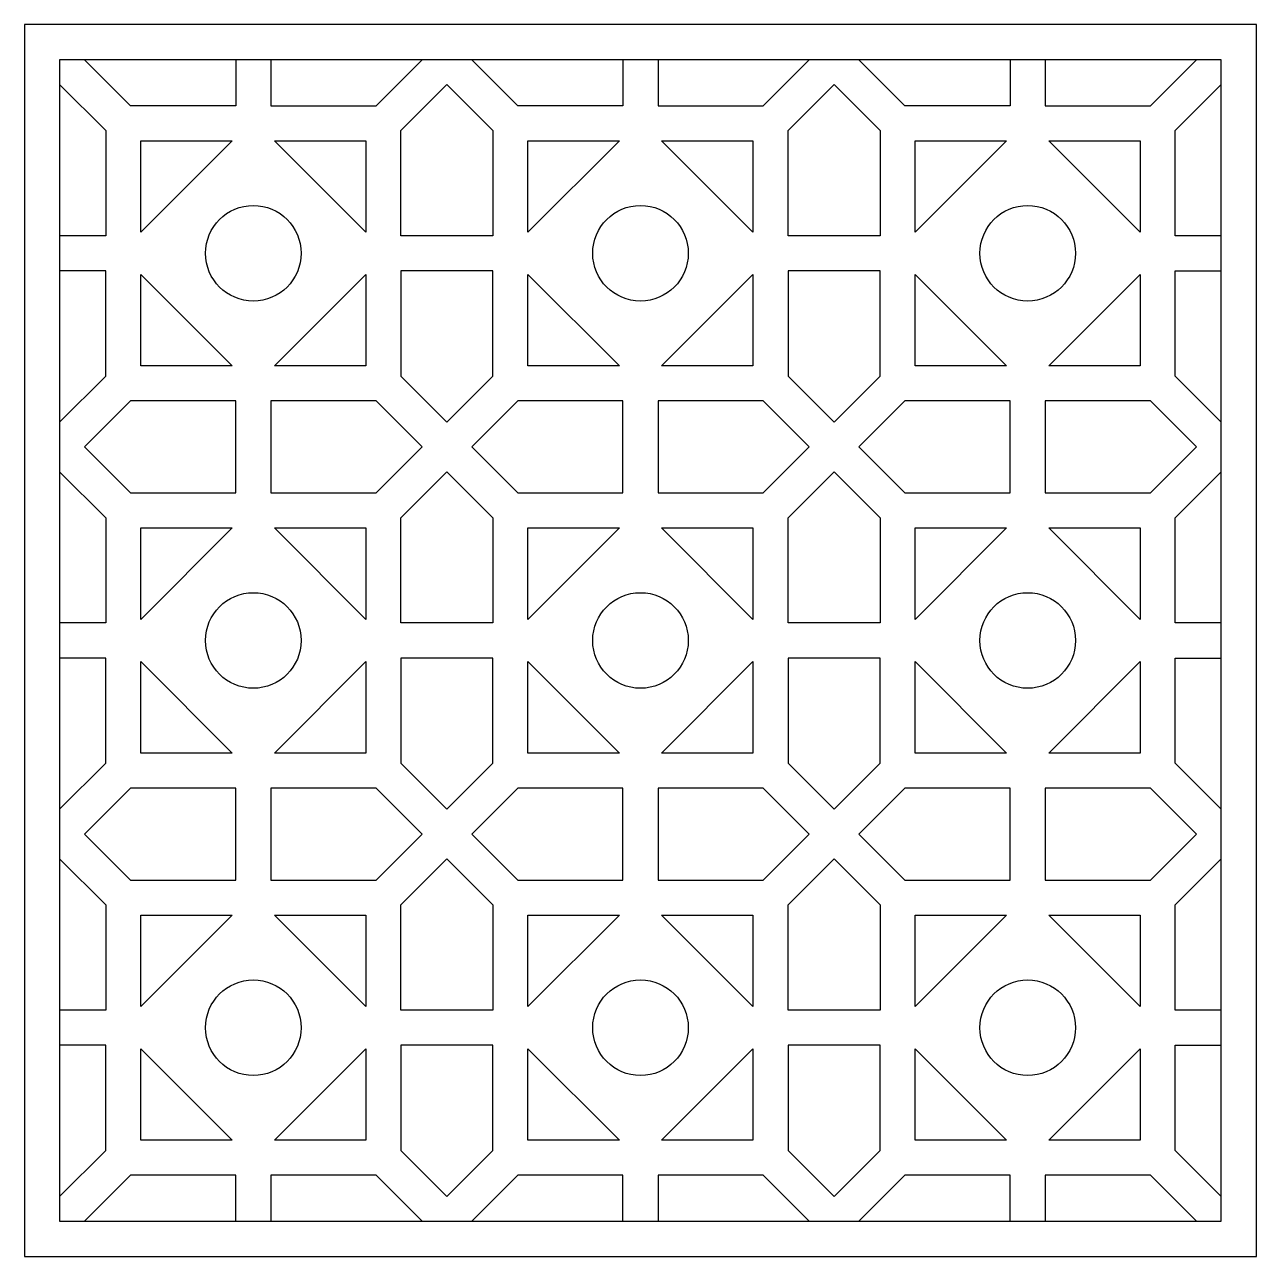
# Model space of a CAD drawing. Header units: millimetres. Extents: x 8982 to 11085, y 3425 to 5528.
import ezdxf

# ---------------------------------------------------------------- set-up
doc = ezdxf.new("R2010")
doc.units = ezdxf.units.MM
doc.layers.add('Default_Layer', color=1, linetype='Continuous')

msp = doc.modelspace()

# ---------------------------------------------------------------- linework, layer by layer
at = {"layer": 'Default_Layer'}
for points in [[(8981.7, 3424.9), (11085.1, 3424.9), (11085.1, 5528.3), (8981.7, 5528.3)], [(9041.5, 3484.7), (11025.2, 3484.7), (11025.2, 5468.4), (9041.5, 5468.4)], [(9702.8, 5426.1), (9781.4, 5347.5), (9781.4, 5167.7), (9624.2, 5167.7), (9624.2, 5347.5)], [(10364, 5426.1), (10442.6, 5347.5), (10442.6, 5167.7), (10285.4, 5167.7), (10285.4, 5347.5)], [(9336.1, 5329.9), (9180, 5173.8), (9180, 5329.9)], [(9564.3, 5173.8), (9408.2, 5329.9), (9564.3, 5329.9)], [(9997.3, 5329.9), (9841.2, 5173.8), (9841.2, 5329.9)], [(10225.5, 5173.8), (10069.4, 5329.9), (10225.5, 5329.9)], [(10658.6, 5329.9), (10502.5, 5173.8), (10502.5, 5329.9)], [(10886.8, 5173.8), (10730.7, 5329.9), (10886.8, 5329.9)], [(9180, 5101.7), (9336.1, 4945.6), (9180, 4945.6)], [(9408.2, 4945.6), (9564.3, 5101.7), (9564.3, 4945.6)], [(9702.8, 4849.5), (9781.4, 4928.1), (9781.4, 5107.9), (9624.2, 5107.9), (9624.2, 4928.1)], [(9841.2, 5101.7), (9997.3, 4945.6), (9841.2, 4945.6)], [(10069.4, 4945.6), (10225.5, 5101.7), (10225.5, 4945.6)], [(10364, 4849.5), (10442.6, 4928.1), (10442.6, 5107.9), (10285.4, 5107.9), (10285.4, 4928.1)], [(10502.5, 5101.7), (10658.6, 4945.6), (10502.5, 4945.6)], [(10730.7, 4945.6), (10886.8, 5101.7), (10886.8, 4945.6)], [(9083.9, 4807.2), (9162.5, 4728.6), (9342.2, 4728.6), (9342.2, 4885.8), (9162.5, 4885.8)], [(9660.5, 4807.2), (9581.9, 4885.8), (9402.1, 4885.8), (9402.1, 4728.6), (9581.9, 4728.6)], [(9745.1, 4807.2), (9823.7, 4728.6), (10003.5, 4728.6), (10003.5, 4885.8), (9823.7, 4885.8)], [(10321.7, 4807.2), (10243.1, 4885.8), (10063.3, 4885.8), (10063.3, 4728.6), (10243.1, 4728.6)], [(10406.3, 4807.2), (10484.9, 4728.6), (10664.7, 4728.6), (10664.7, 4885.8), (10484.9, 4885.8)], [(10982.9, 4807.2), (10904.3, 4885.8), (10724.5, 4885.8), (10724.5, 4728.6), (10904.3, 4728.6)], [(9702.8, 4764.8), (9781.4, 4686.2), (9781.4, 4506.5), (9624.2, 4506.5), (9624.2, 4686.2)], [(10364, 4764.8), (10442.6, 4686.2), (10442.6, 4506.5), (10285.4, 4506.5), (10285.4, 4686.2)], [(9336.1, 4668.7), (9180, 4512.6), (9180, 4668.7)], [(9564.3, 4512.6), (9408.2, 4668.7), (9564.3, 4668.7)], [(9997.3, 4668.7), (9841.2, 4512.6), (9841.2, 4668.7)], [(10225.5, 4512.6), (10069.4, 4668.7), (10225.5, 4668.7)], [(10658.6, 4668.7), (10502.5, 4512.6), (10502.5, 4668.7)], [(10886.8, 4512.6), (10730.7, 4668.7), (10886.8, 4668.7)], [(9180, 4440.5), (9336.1, 4284.4), (9180, 4284.4)], [(9408.2, 4284.4), (9564.3, 4440.5), (9564.3, 4284.4)], [(9702.8, 4188.3), (9781.4, 4266.9), (9781.4, 4446.6), (9624.2, 4446.6), (9624.2, 4266.9)], [(9841.2, 4440.5), (9997.3, 4284.4), (9841.2, 4284.4)], [(10069.4, 4284.4), (10225.5, 4440.5), (10225.5, 4284.4)], [(10364, 4188.3), (10442.6, 4266.9), (10442.6, 4446.6), (10285.4, 4446.6), (10285.4, 4266.9)], [(10502.5, 4440.5), (10658.6, 4284.4), (10502.5, 4284.4)], [(10730.7, 4284.4), (10886.8, 4440.5), (10886.8, 4284.4)], [(9083.9, 4145.9), (9162.5, 4067.3), (9342.2, 4067.3), (9342.2, 4224.5), (9162.5, 4224.5)], [(9660.5, 4145.9), (9581.9, 4224.5), (9402.1, 4224.5), (9402.1, 4067.3), (9581.9, 4067.3)], [(9745.1, 4145.9), (9823.7, 4067.3), (10003.5, 4067.3), (10003.5, 4224.5), (9823.7, 4224.5)], [(10321.7, 4145.9), (10243.1, 4224.5), (10063.3, 4224.5), (10063.3, 4067.3), (10243.1, 4067.3)], [(10406.3, 4145.9), (10484.9, 4067.3), (10664.7, 4067.3), (10664.7, 4224.5), (10484.9, 4224.5)], [(10982.9, 4145.9), (10904.3, 4224.5), (10724.5, 4224.5), (10724.5, 4067.3), (10904.3, 4067.3)], [(9702.8, 4103.6), (9781.4, 4025), (9781.4, 3845.3), (9624.2, 3845.3), (9624.2, 4025)], [(10364, 4103.6), (10442.6, 4025), (10442.6, 3845.3), (10285.4, 3845.3), (10285.4, 4025)], [(9336.1, 4007.5), (9180, 3851.4), (9180, 4007.5)], [(9564.3, 3851.4), (9408.2, 4007.5), (9564.3, 4007.5)], [(9997.3, 4007.5), (9841.2, 3851.4), (9841.2, 4007.5)], [(10225.5, 3851.4), (10069.4, 4007.5), (10225.5, 4007.5)], [(10658.6, 4007.5), (10502.5, 3851.4), (10502.5, 4007.5)], [(10886.8, 3851.4), (10730.7, 4007.5), (10886.8, 4007.5)], [(9180, 3779.3), (9336.1, 3623.2), (9180, 3623.2)], [(9408.2, 3623.2), (9564.3, 3779.3), (9564.3, 3623.2)], [(9702.8, 3527), (9781.4, 3605.6), (9781.4, 3785.4), (9624.2, 3785.4), (9624.2, 3605.6)], [(9841.2, 3779.3), (9997.3, 3623.2), (9841.2, 3623.2)], [(10069.4, 3623.2), (10225.5, 3779.3), (10225.5, 3623.2)], [(10364, 3527), (10442.6, 3605.6), (10442.6, 3785.4), (10285.4, 3785.4), (10285.4, 3605.6)], [(10502.5, 3779.3), (10658.6, 3623.2), (10502.5, 3623.2)], [(10730.7, 3623.2), (10886.8, 3779.3), (10886.8, 3623.2)]]:
    msp.add_lwpolyline(points, close=True, dxfattribs=at)
for points in [[(9342.2, 5468.4), (9342.2, 5389.8), (9162.5, 5389.8), (9083.9, 5468.4)], [(9402.1, 5468.4), (9402.1, 5389.8), (9581.9, 5389.8), (9660.5, 5468.4)], [(10003.5, 5468.4), (10003.5, 5389.8), (9823.7, 5389.8), (9745.1, 5468.4)], [(10063.3, 5468.4), (10063.3, 5389.8), (10243.1, 5389.8), (10321.7, 5468.4)], [(10664.7, 5468.4), (10664.7, 5389.8), (10484.9, 5389.8), (10406.3, 5468.4)], [(10724.5, 5468.4), (10724.5, 5389.8), (10904.3, 5389.8), (10982.9, 5468.4)], [(9041.5, 5426.1), (9120.1, 5347.5), (9120.1, 5167.7), (9041.5, 5167.7)], [(11025.2, 5167.7), (10946.6, 5167.7), (10946.6, 5347.5), (11025.2, 5426.1)], [(9041.5, 4849.5), (9120.1, 4928.1), (9120.1, 5107.9), (9041.5, 5107.9)], [(11025.2, 4849.5), (10946.6, 4928.1), (10946.6, 5107.9), (11025.2, 5107.9)], [(9041.5, 4764.8), (9120.1, 4686.2), (9120.1, 4506.5), (9041.5, 4506.5)], [(11025.2, 4506.5), (10946.6, 4506.5), (10946.6, 4686.2), (11025.2, 4764.8)], [(9041.5, 4188.3), (9120.1, 4266.9), (9120.1, 4446.6), (9041.5, 4446.6)], [(11025.2, 4188.3), (10946.6, 4266.9), (10946.6, 4446.6), (11025.2, 4446.6)], [(9041.5, 4103.6), (9120.1, 4025), (9120.1, 3845.3), (9041.5, 3845.3)], [(11025.2, 3845.3), (10946.6, 3845.3), (10946.6, 4025), (11025.2, 4103.6)], [(9041.5, 3527), (9120.1, 3605.6), (9120.1, 3785.4), (9041.5, 3785.4)], [(11025.2, 3527), (10946.6, 3605.6), (10946.6, 3785.4), (11025.2, 3785.4)], [(9342.2, 3484.7), (9342.2, 3563.3), (9162.5, 3563.3), (9083.9, 3484.7)], [(9660.5, 3484.7), (9581.9, 3563.3), (9402.1, 3563.3), (9402.1, 3484.7)], [(10003.5, 3484.7), (10003.5, 3563.3), (9823.7, 3563.3), (9745.1, 3484.7)], [(10321.7, 3484.7), (10243.1, 3563.3), (10063.3, 3563.3), (10063.3, 3484.7)], [(10664.7, 3484.7), (10664.7, 3563.3), (10484.9, 3563.3), (10406.3, 3484.7)], [(10982.9, 3484.7), (10904.3, 3563.3), (10724.5, 3563.3), (10724.5, 3484.7)]]:
    msp.add_lwpolyline(points, dxfattribs=at)
for centre in [(9372.2, 5137.8), (10033.4, 5137.8), (10694.6, 5137.8), (9372.2, 4476.6), (10033.4, 4476.6), (10694.6, 4476.6), (9372.2, 3815.3), (10033.4, 3815.3), (10694.6, 3815.3)]:
    msp.add_circle(centre, 81.6, dxfattribs=at)

doc.saveas('drawing.dxf')
